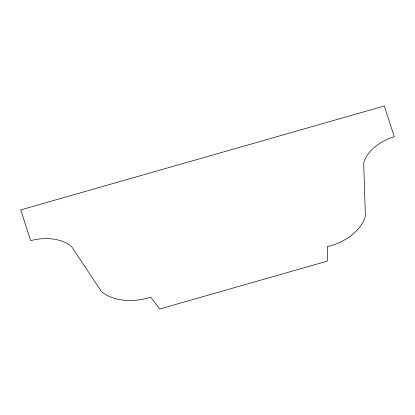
<?xml version="1.0" encoding="UTF-8"?>
<svg xmlns="http://www.w3.org/2000/svg" width="415" height="415" viewBox="0 0 415 415"><rect width="100%" height="100%" fill="white"/><g stroke="black" fill="none" stroke-linecap="round" stroke-linejoin="round"><path stroke-width="0.62" d="M327.7 246.598L327.274 261.123L159.656 309.025L150.744 297.171A46.262 30.471 -14.5 0 1 101.317 291.356L71.645 246.655A41.526 27.354 -14.5 0 0 30.648 240.648L20.75 209.886L384.352 105.975L394.25 136.732A41.526 27.354 -14.5 0 0 363.701 163.188L365.371 215.888A46.262 30.471 -14.5 0 1 327.7 246.598"/></g></svg>
